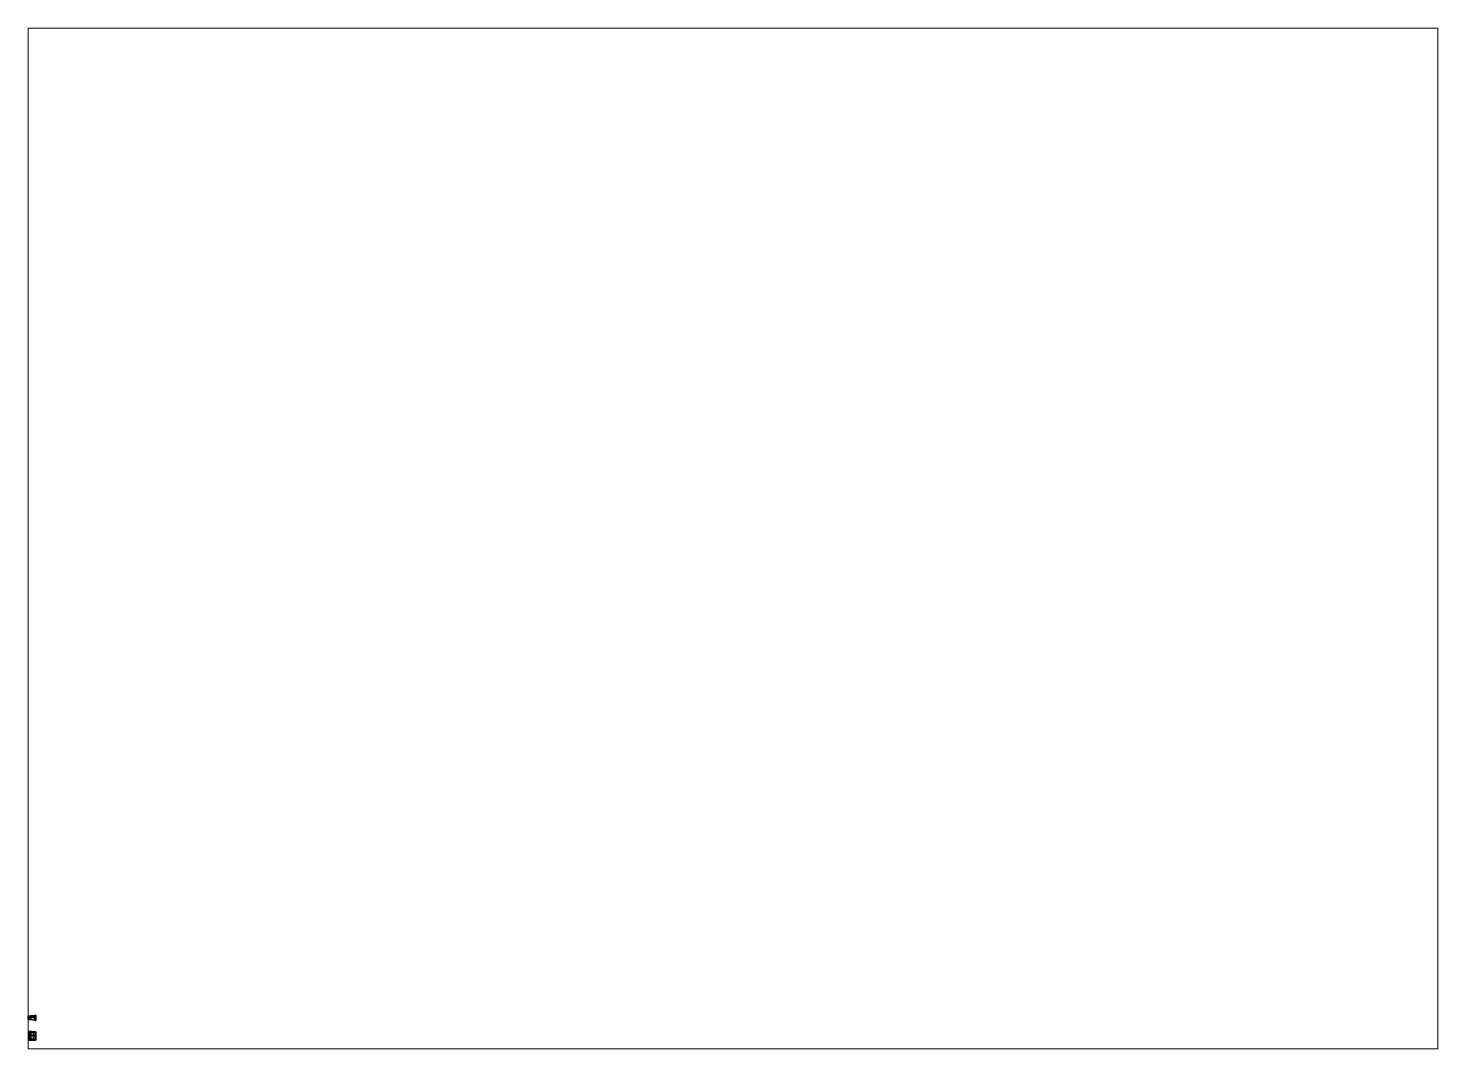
# Paper-space layout 'Layout1' of a CAD drawing. Extents: x 28 to 251, y 20 to 181.
# The model-space entities are those that its viewports show. They can reach past a viewport. Long polylines and large blocks are cut down to what shows.
import ezdxf

# ---------------------------------------------------------------- set-up
doc = ezdxf.new("R2010")
doc.units = 0
doc.layers.get('0').update_dxf_attribs({"linetype": 'CONTINUOUS'})
doc.layers.add('W2', color=6, linetype='CONTINUOUS')

msp = doc.modelspace()

# ---------------------------------------------------------------- linework, layer by layer
at = {"layer": 'W2'}
for points in [[(-2.48, 4.27, 0.3), (-2.52, 4.15, 0.3), (-2.51, 4.15, 0.29), (-2.48, 4.23, 0.28)], [(-2.48, 4.23, 0.33), (-2.51, 4.15, 0.32), (-2.52, 4.15, 0.3), (-2.48, 4.27, 0.3)], [(-2.42, 4.36, 0.3), (-2.48, 4.27, 0.3), (-2.48, 4.23, 0.28), (-2.42, 4.3, 0.28)], [(-2.42, 4.3, 0.34), (-2.48, 4.23, 0.33), (-2.48, 4.27, 0.3), (-2.42, 4.36, 0.3)], [(-2.42, 4.3, 0.28), (-2.48, 4.23, 0.28), (-2.48, 4, 0.28), (-2.42, 4.03, 0.28)], [(-2.48, 4, 0.33), (-2.48, 4.23, 0.33), (-2.42, 4.3, 0.34), (-2.42, 4.03, 0.34)], [(-2.3, 4.49, 0.3), (-2.42, 4.36, 0.3), (-2.42, 4.3, 0.28), (-2.3, 4.37, 0.27)], [(-2.3, 4.37, 0.35), (-2.42, 4.3, 0.34), (-2.42, 4.36, 0.3), (-2.3, 4.49, 0.3)], [(-2.3, 4.37, 0.27), (-2.42, 4.3, 0.28), (-2.42, 4.03, 0.28), (-2.3, 4.07, 0.27)], [(-2.42, 4.03, 0.34), (-2.42, 4.3, 0.34), (-2.3, 4.37, 0.35), (-2.3, 4.07, 0.35)], [(-2.22, 4.53, 0.3), (-2.3, 4.49, 0.3), (-2.3, 4.37, 0.27), (-2.22, 4.37, 0.26)], [(-2.22, 4.37, 0.35), (-2.3, 4.37, 0.35), (-2.3, 4.49, 0.3), (-2.22, 4.53, 0.3)], [(-2.22, 4.37, 0.26), (-2.3, 4.37, 0.27), (-2.3, 4.07, 0.27), (-2.22, 4.1, 0.26)], [(-2.3, 4.07, 0.35), (-2.3, 4.37, 0.35), (-2.22, 4.37, 0.35), (-2.22, 4.1, 0.35)], [(-2.09, 4.57, 0.3), (-2.22, 4.53, 0.3), (-2.22, 4.37, 0.26), (-2.09, 4.37, 0.26)], [(-2.09, 4.37, 0.36), (-2.22, 4.37, 0.35), (-2.22, 4.53, 0.3), (-2.09, 4.57, 0.3)], [(-2.09, 4.37, 0.26), (-2.22, 4.37, 0.26), (-2.22, 4.1, 0.26), (-2.09, 4.15, 0.26)], [(-2.22, 4.1, 0.35), (-2.22, 4.37, 0.35), (-2.09, 4.37, 0.36), (-2.09, 4.15, 0.36)], [(-1.56, 4.64, 0.3), (-2.09, 4.57, 0.3), (-2.09, 4.37, 0.26), (-1.56, 4.37, 0.24)], [(-1.56, 4.37, 0.37), (-2.09, 4.37, 0.36), (-2.09, 4.57, 0.3), (-1.56, 4.64, 0.3)], [(-1.56, 4.37, 0.24), (-2.09, 4.37, 0.26), (-2.09, 4.15, 0.26), (-1.56, 4.2, 0.24)], [(-2.09, 4.15, 0.36), (-2.09, 4.37, 0.36), (-1.56, 4.37, 0.37), (-1.56, 4.2, 0.37)], [(-0.29, 4.83, 0.3), (-1.56, 4.64, 0.3), (-1.56, 4.37, 0.24), (-0.29, 4.37, 0.23)], [(-0.29, 4.37, 0.4), (-1.56, 4.37, 0.37), (-1.56, 4.64, 0.3), (-0.29, 4.83, 0.3)], [(-0.29, 4.37, 0.23), (-1.56, 4.37, 0.24), (-1.56, 4.2, 0.24), (-0.29, 4.2, 0.23)], [(-1.56, 4.2, 0.37), (-1.56, 4.37, 0.37), (-0.29, 4.37, 0.4), (-0.29, 4.2, 0.4)], [(-0.2, 4.84, 0.3), (-0.29, 4.83, 0.3), (-0.29, 4.37, 0.23), (-0.2, 4.37, 0.23)], [(-0.2, 4.37, 0.4), (-0.29, 4.37, 0.4), (-0.29, 4.83, 0.3), (-0.2, 4.84, 0.3)], [(-0.2, 4.37, 0.23), (-0.29, 4.37, 0.23), (-0.29, 4.2, 0.23), (-0.2, 4.17, 0.23)], [(-0.29, 4.2, 0.4), (-0.29, 4.37, 0.4), (-0.2, 4.37, 0.4), (-0.2, 4.17, 0.4)], [(-0.07, 4.88, 0.3), (-0.2, 4.84, 0.3), (-0.2, 4.37, 0.23), (-0.07, 4.37, 0.23)], [(-0.07, 4.37, 0.4), (-0.2, 4.37, 0.4), (-0.2, 4.84, 0.3), (-0.07, 4.88, 0.3)], [(-0.07, 4.37, 0.23), (-0.2, 4.37, 0.23), (-0.2, 4.17, 0.23), (-0.07, 4.17, 0.23)], [(-0.2, 4.17, 0.4), (-0.2, 4.37, 0.4), (-0.07, 4.37, 0.4), (-0.07, 4.17, 0.4)], [(0, 4.93, 0.3), (-0.07, 4.88, 0.3), (-0.07, 4.37, 0.23), (0, 4.37, 0.23)], [(0, 4.37, 0.4), (-0.07, 4.37, 0.4), (-0.07, 4.88, 0.3), (0, 4.93, 0.3)], [(0, 4.37, 0.23), (-0.07, 4.37, 0.23), (-0.07, 4.17, 0.23), (0, 4.17, 0.23)], [(-0.07, 4.17, 0.4), (-0.07, 4.37, 0.4), (0, 4.37, 0.4), (0, 4.17, 0.4)], [(-2.51, 4.06, 0.29), (-2.51, 4.15, 0.29), (-2.52, 4.15, 0.3), (-2.52, 4.06, 0.3)], [(-2.52, 4.06, 0.3), (-2.52, 4.15, 0.3), (-2.51, 4.15, 0.32), (-2.51, 4.06, 0.32)], [(-2.48, 4, 0.28), (-2.51, 4.06, 0.29), (-2.52, 4.06, 0.3), (-2.48, 3.93, 0.3)], [(-2.48, 3.93, 0.3), (-2.52, 4.06, 0.3), (-2.51, 4.06, 0.32), (-2.48, 4, 0.33)], [(-2.48, 4.23, 0.28), (-2.51, 4.15, 0.29), (-2.51, 4.06, 0.29), (-2.48, 4, 0.28)], [(-2.51, 4.06, 0.32), (-2.51, 4.15, 0.32), (-2.48, 4.23, 0.33), (-2.48, 4, 0.33)], [(-2.42, 4.03, 0.28), (-2.48, 4, 0.28), (-2.48, 3.93, 0.3), (-2.42, 3.83, 0.3)], [(-2.42, 3.83, 0.3), (-2.48, 3.93, 0.3), (-2.48, 4, 0.33), (-2.42, 4.03, 0.34)], [(-2.3, 4.07, 0.27), (-2.42, 4.03, 0.28), (-2.42, 3.83, 0.3), (-2.3, 3.72, 0.3)], [(-2.3, 3.72, 0.3), (-2.42, 3.83, 0.3), (-2.42, 4.03, 0.34), (-2.3, 4.07, 0.35)], [(-2.22, 4.1, 0.26), (-2.3, 4.07, 0.27), (-2.3, 3.72, 0.3), (-2.22, 3.67, 0.3)], [(-2.22, 3.67, 0.3), (-2.3, 3.72, 0.3), (-2.3, 4.07, 0.35), (-2.22, 4.1, 0.35)], [(-2.09, 4.15, 0.26), (-2.22, 4.1, 0.26), (-2.22, 3.67, 0.3), (-2.09, 3.62, 0.3)], [(-2.09, 3.62, 0.3), (-2.22, 3.67, 0.3), (-2.22, 4.1, 0.35), (-2.09, 4.15, 0.36)], [(-1.56, 4.2, 0.24), (-2.09, 4.15, 0.26), (-2.09, 3.62, 0.3), (-1.56, 3.53, 0.3)], [(-1.56, 3.53, 0.3), (-2.09, 3.62, 0.3), (-2.09, 4.15, 0.36), (-1.56, 4.2, 0.37)], [(-1.78, 0.19, -0.42), (-1.78, 0.19, -0.21), (-2.02, -0.48, -0.14), (-2.02, -0.48, -0.41)], [(-1.78, 0, -0.53), (-1.78, 0.19, -0.42), (-2.02, -0.48, -0.41), (-1.95, -0.48, -0.58)], [(-1.78, 0.19, -0.21), (-1.78, 0.13, -0.18), (-1.78, 0.13, -0.18), (-2.02, -0.48, -0.14)], [(-1.78, 0.13, -0.18), (-1.76, -0.18, -0.09), (-1.76, -0.18, -0.09), (-2.02, -0.48, -0.14)], [(-1.78, 0, -0.53), (-1.95, -0.48, -0.58), (-1.95, -0.48, -0.58), (-1.78, -0.37, -0.63)], [(-1.78, 0.19, -0.21), (-1.78, 0.19, -0.42), (-1.54, -0.48, -0.41), (-1.54, -0.48, -0.16)], [(-1.78, 0.19, -0.42), (-1.78, 0, -0.53), (-1.61, -0.48, -0.58), (-1.54, -0.48, -0.41)], [(-1.78, 0.13, -0.18), (-1.78, 0.19, -0.21), (-1.54, -0.48, -0.16), (-1.78, 0.13, -0.18)], [(-1.76, -0.18, -0.09), (-1.78, 0.13, -0.18), (-1.57, -0.17, -0.09), (-1.76, -0.18, -0.09)], [(-1.57, -0.17, -0.09), (-1.78, 0.13, -0.18), (-1.54, -0.48, -0.16), (-1.57, -0.17, -0.09)], [(-1.78, 0, -0.53), (-1.78, -0.37, -0.63), (-1.78, -0.37, -0.63), (-1.61, -0.48, -0.58)], [(-0.29, 4.2, 0.23), (-1.56, 4.2, 0.24), (-1.56, 3.53, 0.3), (-0.29, 3.33, 0.3)], [(-0.29, 3.33, 0.3), (-1.56, 3.53, 0.3), (-1.56, 4.2, 0.37), (-0.29, 4.2, 0.4)], [(-0.2, 4.17, 0.23), (-0.29, 4.2, 0.23), (-0.29, 3.33, 0.3), (-0.2, 3.26, 0.3)], [(-0.2, 3.26, 0.3), (-0.29, 3.33, 0.3), (-0.29, 4.2, 0.4), (-0.2, 4.17, 0.4)], [(-0.07, 4.17, 0.23), (-0.2, 4.17, 0.23), (-0.2, 3.26, 0.3), (-0.07, 3.26, 0.3)], [(-0.07, 3.26, 0.3), (-0.2, 3.26, 0.3), (-0.2, 4.17, 0.4), (-0.07, 4.17, 0.4)], [(0, 4.17, 0.23), (-0.07, 4.17, 0.23), (-0.07, 3.26, 0.3), (0, 3.26, 0.3)], [(0, 3.26, 0.3), (-0.07, 3.26, 0.3), (-0.07, 4.17, 0.4), (0, 4.17, 0.4)], [(-3.06, -0.42, 0.04), (-6.2, -1.06, 0.45), (-6.2, -1.66, 0.36), (-3.06, -1.36, -0.14)], [(-3.06, -1.36, 0.26), (-6.2, -1.66, 0.54), (-6.2, -1.06, 0.45), (-3.06, -0.42, 0.04)], [(-3.06, -1.36, -0.14), (-6.2, -1.66, 0.36), (-6.2, -2.32, 0.36), (-3.06, -2.36, -0.14)], [(-6.2, -2.32, 0.54), (-6.2, -1.66, 0.54), (-3.06, -1.36, 0.26), (-3.06, -2.36, 0.26)], [(-3.06, -2.36, -0.14), (-6.2, -2.32, 0.36), (-6.2, -2.54, 0.45), (-3.06, -2.63, 0.04)], [(-3.06, -2.63, 0.04), (-6.2, -2.54, 0.45), (-6.2, -2.32, 0.54), (-3.06, -2.36, 0.26)], [(-2.34, -1.29, 0.19), (-3.06, -1.36, 0.26), (-3.06, -0.42, 0.04), (-2.34, -0.27, -0.04)], [(-2.34, -0.27, -0.04), (-3.06, -0.42, 0.04), (-3.06, -1.36, -0.14), (-2.34, -1.29, -0.26)], [(-2.34, -1.29, -0.26), (-3.06, -1.36, -0.14), (-3.06, -2.36, -0.14), (-2.34, -2.36, -0.26)], [(-3.06, -2.36, 0.26), (-3.06, -1.36, 0.26), (-2.34, -1.29, 0.19), (-2.34, -2.36, 0.19)], [(-2.34, -2.65, -0.04), (-3.06, -2.63, 0.04), (-3.06, -2.36, 0.26), (-2.34, -2.36, 0.19)], [(-2.34, -2.36, -0.26), (-3.06, -2.36, -0.14), (-3.06, -2.63, 0.04), (-2.34, -2.65, -0.04)], [(-1.95, -1.25, 0.15), (-2.34, -1.29, 0.19), (-2.34, -0.27, -0.04), (-1.95, -0.19, -0.09)], [(-1.95, -0.19, -0.09), (-2.34, -0.27, -0.04), (-2.34, -1.29, -0.26), (-1.95, -1.25, -0.32)], [(-1.95, -1.25, -0.32), (-2.34, -1.29, -0.26), (-2.34, -2.36, -0.26), (-1.95, -2.36, -0.32)], [(-2.34, -2.36, 0.19), (-2.34, -1.29, 0.19), (-1.95, -1.25, 0.15), (-1.95, -2.36, 0.15)], [(-1.95, -2.66, -0.09), (-2.34, -2.65, -0.04), (-2.34, -2.36, 0.19), (-1.95, -2.36, 0.15)], [(-1.95, -2.36, -0.32), (-2.34, -2.36, -0.26), (-2.34, -2.65, -0.04), (-1.95, -2.66, -0.09)], [(-2.02, -0.48, -0.41), (-2.02, -0.48, -0.14), (-2.02, -2.48, -0.14), (-2.02, -2.3, -0.41)], [(-1.95, -0.48, -0.58), (-2.02, -0.48, -0.41), (-2.02, -2.3, -0.41), (-1.95, -2.2, -0.58)], [(-1.95, -2.2, -0.58), (-2.02, -2.3, -0.41), (-1.78, -2.6, -0.32), (-1.78, -2.5, -0.47)], [(-2.02, -2.3, -0.41), (-2.02, -2.48, -0.14), (-1.78, -2.6, -0.14), (-1.78, -2.6, -0.32)], [(-1.78, -1.25, 0.15), (-1.95, -0.19, -0.09), (-1.95, -0.19, -0.09), (-1.57, -0.17, -0.09)], [(-1.95, -1.25, 0.15), (-1.95, -0.19, -0.09), (-1.95, -0.19, -0.09), (-1.78, -1.25, 0.15)], [(-1.78, -0.37, -0.63), (-1.95, -0.48, -0.58), (-1.95, -0.48, -0.58), (-1.78, -0.48, -0.65)], [(-1.78, -0.48, -0.65), (-1.95, -0.48, -0.58), (-1.95, -2.2, -0.58), (-1.78, -2.16, -0.65)], [(-1.78, -1.25, -0.32), (-1.95, -1.25, -0.32), (-1.95, -2.36, -0.32), (-1.78, -2.36, -0.32)], [(-1.95, -2.36, 0.15), (-1.95, -1.25, 0.15), (-1.78, -1.25, 0.15), (-1.78, -2.36, 0.15)], [(-1.78, -2.16, -0.65), (-1.95, -2.2, -0.58), (-1.78, -2.33, -0.59)], [(-1.78, -2.33, -0.59), (-1.95, -2.2, -0.58), (-1.78, -2.5, -0.47)], [(-1.78, -2.67, -0.09), (-1.95, -2.66, -0.09), (-1.95, -2.36, 0.15), (-1.78, -2.36, 0.15)], [(-1.78, -2.36, -0.32), (-1.95, -2.36, -0.32), (-1.95, -2.66, -0.09), (-1.78, -2.67, -0.09)], [(-1.78, -1.25, 0.15), (-1.57, -0.17, -0.09), (-1.57, -0.17, -0.09), (-1.57, -1.25, 0.15)], [(-1.78, -0.37, -0.63), (-1.78, -0.48, -0.65), (-1.78, -0.48, -0.65), (-1.61, -0.48, -0.58)], [(-1.61, -0.48, -0.58), (-1.78, -0.48, -0.65), (-1.78, -2.16, -0.65), (-1.61, -2.2, -0.58)], [(-1.78, -2.36, 0.15), (-1.78, -1.25, 0.15), (-1.57, -1.25, 0.15), (-1.57, -2.36, 0.15)], [(-1.61, -2.2, -0.58), (-1.78, -2.16, -0.65), (-1.78, -2.33, -0.59)], [(-1.61, -2.2, -0.58), (-1.78, -2.33, -0.59), (-1.78, -2.5, -0.47)], [(-1.54, -2.3, -0.41), (-1.61, -2.2, -0.58), (-1.78, -2.5, -0.47), (-1.78, -2.6, -0.32)], [(-1.54, -2.36, -0.32), (-1.54, -2.3, -0.41), (-1.78, -2.6, -0.32), (-1.78, -2.6, -0.14)], [(-1.57, -2.67, -0.09), (-1.78, -2.67, -0.09), (-1.78, -2.36, 0.15), (-1.57, -2.36, 0.15)], [(-1.54, -2.36, -0.32), (-1.78, -2.6, -0.14), (-1.78, -2.67, -0.09), (-1.57, -2.67, -0.09)], [(-1.54, -0.48, -0.41), (-1.61, -0.48, -0.58), (-1.61, -2.2, -0.58), (-1.54, -2.3, -0.41)], [(-0.7, -1.25, 0.15), (-1.57, -1.25, 0.15), (-1.57, -0.17, -0.09), (-0.7, -0.17, -0.09)], [(-0.7, -0.17, -0.09), (-1.57, -0.17, -0.09), (-1.54, -0.48, -0.16), (-0.7, -0.17, -0.09)], [(-1.57, -2.36, 0.15), (-1.57, -1.25, 0.15), (-0.7, -1.25, 0.15), (-0.7, -2.36, 0.15)], [(-0.7, -2.67, -0.09), (-1.57, -2.67, -0.09), (-1.57, -2.36, 0.15), (-0.7, -2.36, 0.15)], [(-0.7, -2.36, -0.32), (-1.54, -2.36, -0.32), (-1.57, -2.67, -0.09), (-0.7, -2.67, -0.09)], [(-0.7, -0.17, -0.09), (-1.54, -0.48, -0.16), (-1.54, -1.25, -0.32), (-0.7, -1.25, -0.32)], [(-1.54, -0.48, -0.16), (-1.54, -0.48, -0.41), (-1.54, -0.48, -0.41), (-1.54, -1.25, -0.32)], [(-1.54, -1.25, -0.32), (-1.54, -0.48, -0.41), (-1.54, -2.3, -0.41), (-1.54, -2.36, -0.32)], [(-0.7, -1.25, -0.32), (-1.54, -1.25, -0.32), (-1.54, -2.36, -0.32), (-0.7, -2.36, -0.32)], [(-0.61, -1.25, 0.15), (-0.7, -1.25, 0.15), (-0.7, -0.17, -0.09), (-0.61, -0.17, -0.09)], [(-0.61, -0.17, -0.09), (-0.7, -0.17, -0.09), (-0.7, -1.25, -0.32), (-0.61, -1.25, -0.32)], [(-0.61, -1.25, -0.32), (-0.7, -1.25, -0.32), (-0.7, -2.36, -0.32), (-0.61, -2.36, -0.32)], [(-0.7, -2.36, 0.15), (-0.7, -1.25, 0.15), (-0.61, -1.25, 0.15), (-0.61, -2.36, 0.15)], [(-0.61, -2.67, -0.09), (-0.7, -2.67, -0.09), (-0.7, -2.36, 0.15), (-0.61, -2.36, 0.15)], [(-0.61, -2.36, -0.32), (-0.7, -2.36, -0.32), (-0.7, -2.67, -0.09), (-0.61, -2.67, -0.09)], [(0, -1.25, 0.15), (-0.61, -1.25, 0.15), (-0.61, -0.17, -0.09), (0, -0.17, -0.09)], [(0, -0.17, -0.09), (-0.61, -0.17, -0.09), (-0.61, -1.25, -0.32), (0, -1.25, -0.32)], [(0, -1.25, -0.32), (-0.61, -1.25, -0.32), (-0.61, -2.36, -0.32), (0, -2.36, -0.32)], [(-0.61, -2.36, 0.15), (-0.61, -1.25, 0.15), (0, -1.25, 0.15), (0, -2.36, 0.15)], [(0, -2.67, -0.09), (-0.61, -2.67, -0.09), (-0.61, -2.36, 0.15), (0, -2.36, 0.15)], [(0, -2.36, -0.32), (-0.61, -2.36, -0.32), (-0.61, -2.67, -0.09), (0, -2.67, -0.09)]]:
    msp.add_3dface(points, dxfattribs=at)

psp = doc.layouts.get("Layout1")

# ---------------------------------------------------------------- viewports
at = {"layer": '0'}
psp.add_viewport(center=(139.22, 100.81), size=(222.76, 161.29), view_center_point=(210, 148.5), view_height=307.4901, dxfattribs=at)

doc.saveas('drawing.dxf')
